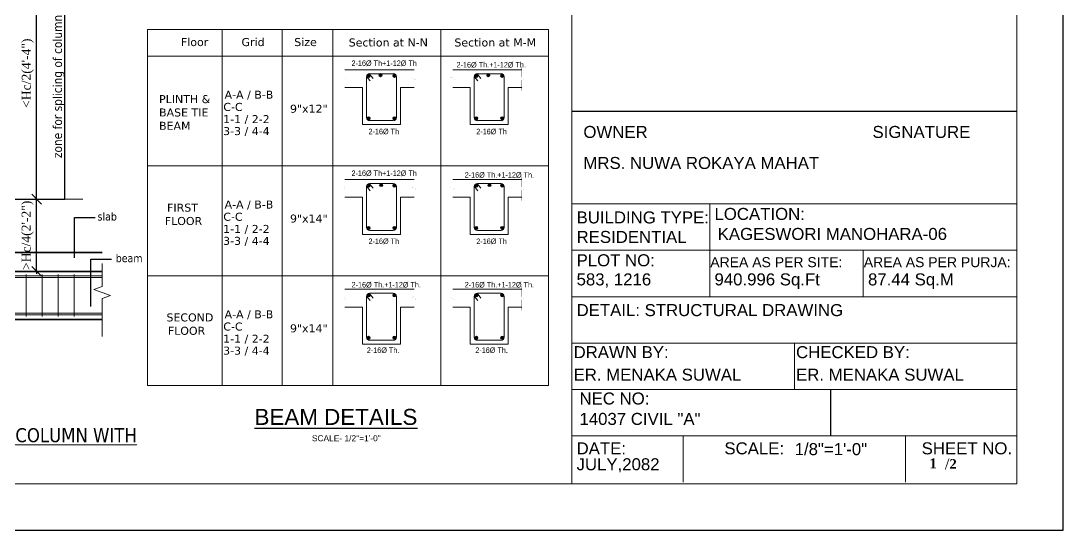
# Model space of a CAD drawing. Header units: inches. Extents: x 85856 to 287200, y -126184 to 75211.
# Drawn here: x 187881 to 188923, y -25652 to -25143 of the extents above; entities that cross this region are included whole.
import ezdxf
from ezdxf.enums import TextEntityAlignment as Align

# ---------------------------------------------------------------- set-up
doc = ezdxf.new("R2010")
doc.units = ezdxf.units.IN
doc.header["$LTSCALE"] = 0.5
doc.header["$MEASUREMENT"] = 0
doc.header["$PDMODE"] = 66
doc.linetypes.add('HIDDEN', pattern=[0.375, 0.25, -0.125])
doc.layers.add('A-Wall', color=7, linetype='Continuous')
for name, color, linetype, lineweight in [('BEAM LINE', 4, 'Continuous', 9), ('colfill', 21, 'Continuous', 0), ('DIM', 4, 'Continuous', 5), ('dimension', 100, 'Continuous', 13), ('DIMSTR', 5, 'Continuous', 13), ('ELE1', 3, 'Continuous', 9), ('hatch', 9, 'Continuous', 5), ('rebAar', 3, 'Continuous', 20), ('rebar', 140, 'Continuous', 13), ('STIRRUPS', 14, 'Continuous', 18), ('TEX', 210, 'Continuous', 25), ('TEXT', 220, 'Continuous', 9), ('Text 0.200', 122, 'Continuous', 20), ('TRENCH', 1, 'Continuous', 35), ('wall', 1, 'Continuous', 40)]:
    doc.layers.add(name, color=color, linetype=linetype, lineweight=lineweight)
doc.styles.add('dim_20', font='ARIALN.TTF')
doc.styles.add('ordinary', font='arial.ttf')
doc.styles.get("Standard").update_dxf_attribs({"font": 'arial.ttf'})
doc.styles.add('TAHOMA', font='tahoma.ttf', dxfattribs={"height": 9})
doc.styles.add('Text', font='GOTHIC.TTF', dxfattribs={"height": 6})
doc.styles.add('times new roman', font='times.ttf', dxfattribs={"height": 7})
doc.dimstyles.new('ARROW', dxfattribs={"dimscale": 96, "dimtxt": 9, "dimasz": 0.125, "dimexe": 0.078125, "dimexo": 0.09375, "dimgap": 0.03125, "dimtad": 1, "dimdec": 0, "dimzin": 3, "dimdsep": 46, "dimlunit": 4, "dimtxsty": 'TAHOMA', "dimcen": 0.09375, "dimclrd": 256, "dimclre": 256, "dimclrt": 256, "dimadec": 0, "dimazin": 0, "dimtfac": 1, "dimtdec": 0, "dimtmove": 0, "dimatfit": 3, "dimfxl": 1, "dimfrac": 2, "dimtolj": 1, "dimtzin": 0, "dimarcsym": 0})
doc.dimstyles.new("gan2'", dxfattribs={"dimscale": 96, "dimtxt": 0.09375, "dimasz": 0.012, "dimexe": 0.09375, "dimexo": 0.15625, "dimgap": 0.03, "dimtad": 1, "dimdec": 1, "dimlfac": 0.25, "dimzin": 3, "dimdsep": 46, "dimlunit": 4, "dimtxsty": 'times new roman', "dimblk": 'gg', "dimcen": 0.09375, "dimdle": 0.09375, "dimse1": 1, "dimse2": 1, "dimclre": 34, "dimadec": 0, "dimazin": 0, "dimtfac": 1, "dimtdec": 1, "dimtix": 1, "dimtmove": 0, "dimatfit": 3, "dimfxl": 1, "dimfrac": 2, "dimtolj": 1, "dimtzin": 1, "dimarcsym": 0})

# ---------------------------------------------------------------- blocks, each defined once
blk = doc.blocks.new('gg')
at = {"layer": 'DIM'}
for p, q in [((-4.24, -4.24), (4.24, 4.24)), ((0, 6), (0, -6))]:
    blk.add_line(p, q, dxfattribs=at)
blk = doc.blocks.new('*D511')
at = {"layer": 'Defpoints', "color": 0, "lineweight": -3, "transparency": 16777216}
for p in [(78090.6, 75599.2), (78090.6, 75527), (78128.8, 75527)]:
    blk.add_point(p, dxfattribs=at)
at = {"layer": 'DIM', "color": 0, "lineweight": -2, "transparency": 16777216}
for p, q in [((78128.8, 75600.3), (78128.8, 75601.5)), ((78128.8, 75599.2), (78128.8, 75527)), ((78128.8, 75525.8), (78128.8, 75524.7))]:
    blk.add_line(p, q, dxfattribs=at)
at = {"layer": 'DIM', "color": 0, "lineweight": -2, "transparency": 16777216, "xscale": 1.152, "yscale": 1.152, "zscale": 1.152}
for p, rotation in [((78128.8, 75599.2), 270), ((78128.8, 75527), 90)]:
    blk.add_blockref('gg', p, dxfattribs=dict(at, rotation=rotation))
at = {"layer": 'DIM', "color": 0, "transparency": 16777216, "insert": (78119.9, 75563.1), "char_height": 9, "attachment_point": 5, "rotation": 90, "style": 'times new roman'}
blk.add_mtext('\\A1;>Hc/4(2\'-2")', dxfattribs=at)
blk = doc.blocks.new('*D512')
at = {"layer": 'Defpoints', "color": 0, "lineweight": -3, "transparency": 16777216}
for p in [(78053, 75275.3), (78128.7, 75275.3), (78090.6, 75203.2)]:
    blk.add_point(p, dxfattribs=at)
at = {"layer": 'DIM', "color": 0, "lineweight": -2, "transparency": 16777216}
for p, q in [((78128.7, 75276.5), (78128.7, 75277.6)), ((78128.7, 75203.2), (78128.7, 75275.3)), ((78128.7, 75202), (78128.7, 75200.9))]:
    blk.add_line(p, q, dxfattribs=at)
at = {"layer": 'DIM', "color": 0, "lineweight": -2, "transparency": 16777216, "xscale": 1.152, "yscale": 1.152, "zscale": 1.152}
for p, rotation in [((78128.7, 75275.3), 270), ((78128.7, 75203.2), 90)]:
    blk.add_blockref('gg', p, dxfattribs=dict(at, rotation=rotation))
at = {"layer": 'DIM', "color": 0, "transparency": 16777216, "insert": (78119.8, 75239.2), "char_height": 9, "attachment_point": 5, "rotation": 90, "style": 'times new roman'}
blk.add_mtext('\\A1;>Hc/4(2\'-2")', dxfattribs=at)
blk = doc.blocks.new('*D513')
at = {"layer": 'Defpoints', "color": 0, "lineweight": -3, "transparency": 16777216}
for p in [(78128.8, 75527), (78128.8, 75527), (78053, 75275.3)]:
    blk.add_point(p, dxfattribs=at)
at = {"layer": 'DIM', "color": 0, "lineweight": -2, "transparency": 16777216}
blk.add_line((78128.8, 75276.5), (78128.8, 75525.8), dxfattribs=at)
at = {"layer": 'DIM', "color": 0, "lineweight": -2, "transparency": 16777216, "xscale": 1.152, "yscale": 1.152, "zscale": 1.152}
for p, rotation in [((78128.8, 75527), 90), ((78128.8, 75275.3), 270)]:
    blk.add_blockref('gg', p, dxfattribs=dict(at, rotation=rotation))
at = {"layer": 'DIM', "color": 0, "transparency": 16777216, "insert": (78119.9, 75401.2), "char_height": 9, "attachment_point": 5, "rotation": 90, "style": 'times new roman'}
blk.add_mtext('\\A1;<Hc/2(4\'-4")', dxfattribs=at)
blk = doc.blocks.new('*D514')
at = {"layer": 'Defpoints', "color": 0, "lineweight": -3, "transparency": 16777216}
for p in [(78157, 75527), (78157, 75527), (78081.2, 75275.3)]:
    blk.add_point(p, dxfattribs=at)
at = {"layer": 'DIM', "color": 0, "lineweight": -2, "transparency": 16777216}
for p, q in [((78156.7, 75527), (78156.9, 75527)), ((78157, 75275.5), (78157, 75526.9)), ((78081.5, 75275.3), (78157.1, 75275.3))]:
    blk.add_line(p, q, dxfattribs=at)
at = {"layer": 'DIM', "color": 0, "lineweight": -3, "transparency": 16777216}
for points in [[(78157, 75526.9), (78157, 75526.9), (78157, 75527)], [(78157, 75275.5), (78157, 75275.5), (78157, 75275.3)]]:
    blk.add_solid(points, dxfattribs=at)
at = {"layer": 'DIM', "color": 7, "transparency": 16777216, "insert": (78150.9, 75401.2), "char_height": 9, "attachment_point": 5, "rotation": 90, "style": 'TAHOMA'}
blk.add_mtext('\\A1;zone for splicing of column bars', dxfattribs=at)
blk = doc.blocks.new('EWTDF')
at = {"layer": 'colfill'}
for p, q in [((78061.92, 75511.66), (78063.42, 75511.66)), ((78059.46, 75392.57), (78057.96, 75392.57))]:
    blk.add_line(p, q, dxfattribs=at)
at = {"layer": 'DIM', "linetype": 'HIDDEN'}
blk.add_line((78033.54, 75696.34), (77978.67, 75696.34), dxfattribs=at)
at = {"layer": 'DIM'}
for p, q in [((77997.87, 75699.78), (78011.55, 75693.1)), ((78063.12, 75594.06), (78076.8, 75587.37)), ((78135.7, 75527), (78077.35, 75527)), ((77984.9, 75350.21), (77952.72, 75306.18)), ((77952.72, 75306.18), (77990.08, 75317.74)), ((78053.04, 75275.33), (78175.01, 75275.33))]:
    blk.add_line(p, q, dxfattribs=at)
blk.add_lwpolyline([(78004.91, 75704.18), (78004.91, 75602.62, 0.4142136), (78016.91, 75590.62), (78070.17, 75590.62)], format="xyb", dxfattribs=at)
blk.add_ellipse((78041.83, 75351.48), major_axis=(-1.88, 84), ratio=0.6776447, start_param=1.9689983, end_param=7.8539816, dxfattribs=at)
at = {"layer": 'hatch', "linetype": 'Continuous'}
for points in [[(78010.5, 75751.14), (78038.65, 75751.14), (78041.65, 75742.9), (78047.65, 75759.38), (78050.65, 75751.14), (78083.16, 75751.14)], [(78194.22, 75582.29), (78194.22, 75616.19), (78202.47, 75619.19), (78185.98, 75625.19), (78194.22, 75628.19), (78194.22, 75667.43)], [(78194.22, 75138.29), (78194.22, 75176.19), (78202.47, 75179.19), (78185.98, 75185.19), (78194.22, 75188.19), (78194.22, 75211.15)], [(78010.5, 75065.32), (78038.65, 75065.32), (78041.65, 75057.07), (78047.65, 75073.56), (78050.65, 75065.32), (78083.16, 75065.32)]]:
    blk.add_lwpolyline(points, dxfattribs=at)
at = {"layer": 'STIRRUPS', "const_width": 1}
for points in [[(78066.92, 75739.22), (78024.92, 75739.22)], [(78066.92, 75723.22), (78024.92, 75723.22)], [(78066.92, 75707.22), (78024.92, 75707.22)], [(78066.92, 75691.22), (78024.92, 75691.22)], [(78066.92, 75675.22), (78024.92, 75675.22)], [(78066.92, 75659.22), (78024.92, 75659.22)], [(78070.17, 75648.17), (78070.17, 75602.12)], [(78086.17, 75648.17), (78086.17, 75602.12)], [(78102.17, 75648.17), (78102.17, 75602.12)], [(78118.17, 75648.17), (78118.17, 75602.12)], [(78134.17, 75648.17), (78134.17, 75602.12)], [(78150.17, 75648.17), (78150.17, 75602.12)], [(78166.17, 75648.17), (78166.17, 75602.12)], [(78182.17, 75648.17), (78182.17, 75602.12)], [(78066.92, 75643.22), (78024.92, 75643.22)], [(78066.92, 75627.22), (78024.92, 75627.22)], [(78066.92, 75611.22), (78024.92, 75611.22)], [(78066.92, 75611.22), (78024.92, 75611.22)], [(78066.92, 75595.22), (78024.92, 75595.22)], [(78066.92, 75579.22), (78024.92, 75579.22)], [(78066.92, 75563.22), (78024.92, 75563.22)], [(78066.92, 75547.22), (78024.92, 75547.22)], [(78066.92, 75531.22), (78024.92, 75531.22)], [(78066.92, 75515.22), (78024.92, 75515.22)], [(78066.92, 75491.22), (78024.92, 75491.22)], [(78066.92, 75467.22), (78024.92, 75467.22)], [(78066.92, 75443.22), (78024.92, 75443.22)], [(78066.92, 75419.22), (78024.92, 75419.22)], [(78066.92, 75395.22), (78024.92, 75395.22)], [(78066.92, 75371.22), (78024.92, 75371.22)], [(78066.92, 75347.22), (78024.92, 75347.22)], [(78066.92, 75323.22), (78024.92, 75323.22)], [(78066.92, 75291.22), (78024.92, 75291.22)], [(78066.92, 75275.22), (78024.92, 75275.22)], [(78066.92, 75259.22), (78024.92, 75259.22)], [(78066.92, 75243.22), (78024.92, 75243.22)], [(78066.92, 75227.22), (78024.92, 75227.22)], [(78066.92, 75211.22), (78024.92, 75211.22)], [(78070.17, 75200.17), (78070.17, 75158.12)], [(78086.17, 75200.17), (78086.17, 75158.12)], [(78102.17, 75200.17), (78102.17, 75158.12)], [(78118.17, 75200.17), (78118.17, 75158.12)], [(78134.17, 75200.17), (78134.17, 75158.12)], [(78150.17, 75200.17), (78150.17, 75158.12)], [(78166.17, 75200.17), (78166.17, 75158.12)], [(78066.92, 75195.22), (78024.92, 75195.22)], [(78066.92, 75179.22), (78024.92, 75179.22)], [(78066.92, 75163.22), (78024.92, 75163.22)], [(78066.92, 75147.22), (78024.92, 75147.22)], [(78066.92, 75131.22), (78024.92, 75131.22)], [(78066.92, 75115.22), (78024.92, 75115.22)], [(78066.92, 75099.22), (78024.92, 75099.22)], [(78066.92, 75083.22), (78024.92, 75083.22)]]:
    blk.add_lwpolyline(points, dxfattribs=at)
at = {"layer": 'TRENCH'}
for p, q in [((78021.17, 75751.14), (78021.17, 75065.32)), ((78061.17, 75751.14), (78064.17, 75751.14)), ((78070.17, 75751.14), (78070.17, 75651.17)), ((78070.17, 75651.17), (78194.22, 75651.17)), ((78194.22, 75651.17), (78073.17, 75651.17)), ((78070.17, 75599.17), (78070.17, 75203.17)), ((78070.17, 75599.17), (78194.22, 75599.17)), ((78194.22, 75599.17), (78073.17, 75599.17)), ((78070.17, 75222.11), (78194.22, 75222.11)), ((78070.17, 75203.17), (78194.22, 75203.17)), ((78070.17, 75155.17), (78194.22, 75155.17)), ((78070.17, 75155.17), (78070.17, 75065.32)), ((78070.17, 75155.17), (78194.22, 75155.17)), ((78194.22, 75155.17), (78073.17, 75155.17))]:
    blk.add_line(p, q, dxfattribs=at)
at = {"layer": 'wall', "color": 3, "lineweight": 0}
for p, q in [((78032.79, 75610.66), (78032.79, 75696.34)), ((78034.29, 75696.34), (78032.79, 75696.34)), ((78034.29, 75610.66), (78034.29, 75696.34)), ((78194.22, 75646.61), (78044.07, 75646.61)), ((78194.22, 75645.11), (78044.07, 75645.11)), ((78037.32, 75639.86), (78037.32, 75614.77)), ((78038.82, 75639.86), (78038.82, 75614.77)), ((78194.22, 75605.41), (78039.09, 75605.41)), ((78194.22, 75603.91), (78039.09, 75603.91)), ((78044.07, 75609.52), (78077.2, 75609.52)), ((78044.07, 75608.02), (78077.2, 75608.02)), ((78077.2, 75609.52), (78077.2, 75608.02)), ((78029.42, 75399.41), (78027.92, 75399.41)), ((78032.79, 75166.66), (78032.79, 75252.34)), ((78034.29, 75252.34), (78032.79, 75252.34)), ((78034.29, 75166.66), (78034.29, 75252.34)), ((78194.22, 75198.61), (78044.07, 75198.61)), ((78194.22, 75197.11), (78044.07, 75197.11)), ((78037.32, 75191.86), (78037.32, 75171.99)), ((78038.82, 75191.86), (78038.82, 75171.99)), ((78044.07, 75166.74), (78077.2, 75166.74)), ((78044.07, 75165.24), (78077.2, 75165.24)), ((78077.2, 75166.74), (78077.2, 75165.24)), ((78194.22, 75161.41), (78039.54, 75161.41)), ((78194.22, 75159.91), (78039.54, 75159.91))]:
    blk.add_line(p, q, dxfattribs=at)
for points in [[(78027.92, 75751.14), (78027.92, 75418.06), (78031.87, 75399.25), (78031.87, 75275.33)], [(78029.42, 75751.14), (78029.42, 75418.21), (78033.37, 75399.41), (78033.37, 75275.33)], [(78045.17, 75068.8), (78045.17, 75754.63)], [(78046.67, 75068.8), (78046.67, 75754.63)], [(78061.92, 75751.14), (78061.92, 75529.19), (78057.96, 75511.56), (78057.96, 75392.57)], [(78063.42, 75751.14), (78063.42, 75529.02), (78059.46, 75511.4), (78059.46, 75392.57)], [(78061.92, 75065.32), (78061.92, 75511.66)], [(78063.42, 75065.32), (78063.42, 75511.66)], [(78027.92, 75399.41), (78027.92, 75065.32)], [(78029.42, 75399.41), (78029.42, 75065.32)]]:
    blk.add_lwpolyline(points, dxfattribs=at)
for centre, radius, start, end in [((78044.07, 75639.86), 6.75, 90, 180), ((78044.07, 75639.86), 5.25, 90, 180), ((78044.07, 75614.77), 6.75, 180, 270), ((78044.07, 75614.77), 5.25, 180, 270), ((78039.54, 75610.66), 6.75, 180, 270), ((78039.54, 75610.66), 5.25, 180, 270), ((78044.07, 75191.86), 6.75, 90, 180), ((78044.07, 75191.86), 5.25, 90, 180), ((78039.54, 75166.66), 6.75, 180, 270), ((78039.54, 75166.66), 5.25, 180, 270), ((78044.07, 75171.99), 6.75, 180, 270), ((78044.07, 75171.99), 5.25, 180, 270)]:
    blk.add_arc(centre, radius, start, end, dxfattribs=at)
at = {"layer": 'DIM', "style": 'Text'}
blk.add_text(' beam', height=8, dxfattribs=at).set_placement((78172.72, 75677.63))
blk.add_text('60%%C(3\'-2")', height=8, rotation=90, dxfattribs=at).set_placement((77999.71, 75631.86))
at = {"layer": 'TEXT', "style": 'TAHOMA'}
for s, height, p in [('X', 14, (77935.94, 75297.47)), ('slab', 8, (78189.68, 75254.02)), (' beam', 8, (78204.83, 75212.39))]:
    blk.add_text(s, height=height, dxfattribs=at).set_placement(p)
at = {"layer": 'TEXT', "insert": (77986.58, 75046.56), "char_height": 14, "width": 247.7523, "attachment_point": 1, "style": 'TAHOMA'}
blk.add_mtext('{\\LL-SECTION OF COLUMN WITH LAPPING}', dxfattribs=at)
at = {"layer": 'DIM'}
for base, p1, p2, text, picture, middle in [((78128.79, 75527), (78090.58, 75599.17), (78090.58, 75527), '>Hc/4(2\'-2")', '*D511', (78119.87, 75563.08)), ((78128.79, 75527), (78053.04, 75275.33), (78128.79, 75527), '<Hc/2(4\'-4")', '*D513', (78119.87, 75401.17)), ((78128.73, 75275.33), (78090.58, 75203.17), (78053.04, 75275.33), '>Hc/4(2\'-2")', '*D512', (78119.82, 75239.25))]:
    dim = blk.add_linear_dim(base=base, p1=p1, p2=p2, angle=90, text=text, dimstyle="gan2'", dxfattribs=at)
    dim.commit()
    dim.dimension.update_dxf_attribs({"geometry": picture, "text_midpoint": middle})
dim = blk.add_linear_dim(base=(78156.98, 75527), p1=(78081.24, 75275.33), p2=(78156.98, 75527), angle=90, text='zone for splicing of column bars', dimstyle='ARROW', override={"dimscale": 1, "dimtmove": 1}, dxfattribs=at)
dim.commit()
dim.dimension.update_dxf_attribs({"geometry": '*D514', "text_midpoint": (78150.94, 75401.17)})
for points in [[(78146.69, 75648.92), (78146.69, 75682.17), (78167.27, 75682.17)], [(78166.52, 75216.85), (78166.52, 75257.11), (78187.1, 75257.11)], [(78182.87, 75168.26), (78182.87, 75215.49), (78203.45, 75215.49)]]:
    blk.add_leader(points, dimstyle='ARROW', override={"dimscale": 1, "dimgap": 0.03125, "dimtad": 0}, dxfattribs=at)

msp = doc.modelspace()

# ---------------------------------------------------------------- hatches: boundary and pattern name
at = {"layer": 'rebar'}
h = msp.add_hatch(color=256, dxfattribs=at)
edge = h.paths.add_edge_path()
edge.add_arc((188228.9, -25197.9), 1.57, 0, 360)
h = msp.add_hatch(color=256, dxfattribs=at)
edge = h.paths.add_edge_path()
edge.add_arc((188240.8, -25197.2), 1.57, 0, 360)
h = msp.add_hatch(color=256, dxfattribs=at)
edge = h.paths.add_edge_path()
edge.add_arc((188254.7, -25197.8), 1.57, 0, 360)
h = msp.add_hatch(color=256, dxfattribs=at)
edge = h.paths.add_edge_path()
edge.add_arc((188336.6, -25197.9), 1.57, 0, 360)
h = msp.add_hatch(color=256, dxfattribs=at)
edge = h.paths.add_edge_path()
edge.add_arc((188348.5, -25197.2), 1.57, 0, 360)
h = msp.add_hatch(color=256, dxfattribs=at)
edge = h.paths.add_edge_path()
edge.add_arc((188362.4, -25197.8), 1.57, 0, 360)
h = msp.add_hatch(color=256, dxfattribs=at)
edge = h.paths.add_edge_path()
edge.add_arc((188228.9, -25240.2), 1.57, 0, 360)
h = msp.add_hatch(color=256, dxfattribs=at)
edge = h.paths.add_edge_path()
edge.add_arc((188254.7, -25240.2), 1.57, 0, 360)
h = msp.add_hatch(color=256, dxfattribs=at)
edge = h.paths.add_edge_path()
edge.add_arc((188336.6, -25240.2), 1.57, 0, 360)
h = msp.add_hatch(color=256, dxfattribs=at)
edge = h.paths.add_edge_path()
edge.add_arc((188362.4, -25240.2), 1.57, 0, 360)
h = msp.add_hatch(color=256, dxfattribs=at)
edge = h.paths.add_edge_path()
edge.add_arc((188228.9, -25307.5), 1.57, 0, 360)
h = msp.add_hatch(color=256, dxfattribs=at)
edge = h.paths.add_edge_path()
edge.add_arc((188241.4, -25306.9), 1.57, 0, 360)
h = msp.add_hatch(color=256, dxfattribs=at)
edge = h.paths.add_edge_path()
edge.add_arc((188254.7, -25307.5), 1.57, 0, 360)
h = msp.add_hatch(color=256, dxfattribs=at)
edge = h.paths.add_edge_path()
edge.add_arc((188336.6, -25307.5), 1.57, 0, 360)
h = msp.add_hatch(color=256, dxfattribs=at)
edge = h.paths.add_edge_path()
edge.add_arc((188349.7, -25306.9), 1.57, 0, 360)
h = msp.add_hatch(color=256, dxfattribs=at)
edge = h.paths.add_edge_path()
edge.add_arc((188362.4, -25307.5), 1.57, 0, 360)
h = msp.add_hatch(color=256, dxfattribs=at)
edge = h.paths.add_edge_path()
edge.add_arc((188228.9, -25349.9), 1.57, 0, 360)
h = msp.add_hatch(color=256, dxfattribs=at)
edge = h.paths.add_edge_path()
edge.add_arc((188254.7, -25349.8), 1.57, 0, 360)
h = msp.add_hatch(color=256, dxfattribs=at)
edge = h.paths.add_edge_path()
edge.add_arc((188336.6, -25349.9), 1.57, 0, 360)
h = msp.add_hatch(color=256, dxfattribs=at)
edge = h.paths.add_edge_path()
edge.add_arc((188362.4, -25349.8), 1.57, 0, 360)
h = msp.add_hatch(color=256, dxfattribs=at)
edge = h.paths.add_edge_path()
edge.add_arc((188228.9, -25417.2), 1.57, 0, 360)
h = msp.add_hatch(color=256, dxfattribs=at)
edge = h.paths.add_edge_path()
edge.add_arc((188254.7, -25417.1), 1.57, 0, 360)
h = msp.add_hatch(color=256, dxfattribs=at)
edge = h.paths.add_edge_path()
edge.add_arc((188336.6, -25417.2), 1.57, 0, 360)
h = msp.add_hatch(color=256, dxfattribs=at)
edge = h.paths.add_edge_path()
edge.add_arc((188362.4, -25417.1), 1.57, 0, 360)
h = msp.add_hatch(color=256, dxfattribs=at)
edge = h.paths.add_edge_path()
edge.add_arc((188228.9, -25459.6), 1.57, 0, 360)
h = msp.add_hatch(color=256, dxfattribs=at)
edge = h.paths.add_edge_path()
edge.add_arc((188254.7, -25459.5), 1.57, 0, 360)
h = msp.add_hatch(color=256, dxfattribs=at)
edge = h.paths.add_edge_path()
edge.add_arc((188336.6, -25459.6), 1.57, 0, 360)
h = msp.add_hatch(color=256, dxfattribs=at)
edge = h.paths.add_edge_path()
edge.add_arc((188362.4, -25459.5), 1.57, 0, 360)

# ---------------------------------------------------------------- linework, layer by layer
msp.add_line((188431.9, -25233.2), (188876.6, -25233.2))
for points in [[(188205.2, -25188.8, 0.0315, 0.0315, 0), (188205.2, -25199, 0.0315, 0.0315, 0), (188203, -25199.7, 0.0315, 0.0315, 0), (188207.4, -25201.3, 0.0315, 0.0315, 0), (188205.2, -25202.1, 0.0315, 0.0315, 0), (188205.2, -25212.7, 0, 0, 0)], [(188274.3, -25188.8, 0.0315, 0.0315, 0), (188274.3, -25199, 0.0315, 0.0315, 0), (188272.2, -25199.7, 0.0315, 0.0315, 0), (188276.5, -25201.3, 0.0315, 0.0315, 0), (188274.3, -25202.1, 0.0315, 0.0315, 0), (188274.3, -25212.7, 0, 0, 0)], [(188312.9, -25188.8, 0.0315, 0.0315, 0), (188312.9, -25199, 0.0315, 0.0315, 0), (188310.7, -25199.7, 0.0315, 0.0315, 0), (188315.1, -25201.3, 0.0315, 0.0315, 0), (188312.9, -25202.1, 0.0315, 0.0315, 0), (188312.9, -25212.7, 0, 0, 0)], [(188382, -25188.8, 0.0315, 0.0315, 0), (188382, -25199, 0.0315, 0.0315, 0), (188379.9, -25199.7, 0.0315, 0.0315, 0), (188384.2, -25201.3, 0.0315, 0.0315, 0), (188382, -25202.1, 0.0315, 0.0315, 0), (188382, -25212.7, 0, 0, 0)], [(188205.2, -25298.5, 0.0315, 0.0315, 0), (188205.2, -25308.6, 0.0315, 0.0315, 0), (188203, -25309.4, 0.0315, 0.0315, 0), (188207.4, -25311, 0.0315, 0.0315, 0), (188205.2, -25311.8, 0.0315, 0.0315, 0), (188205.2, -25322.4, 0, 0, 0)], [(188274.3, -25298.5, 0.0315, 0.0315, 0), (188274.3, -25308.6, 0.0315, 0.0315, 0), (188272.2, -25309.4, 0.0315, 0.0315, 0), (188276.5, -25311, 0.0315, 0.0315, 0), (188274.3, -25311.8, 0.0315, 0.0315, 0), (188274.3, -25322.4, 0, 0, 0)], [(188312.9, -25298.5, 0.0315, 0.0315, 0), (188312.9, -25308.6, 0.0315, 0.0315, 0), (188310.7, -25309.4, 0.0315, 0.0315, 0), (188315.1, -25311, 0.0315, 0.0315, 0), (188312.9, -25311.8, 0.0315, 0.0315, 0), (188312.9, -25322.4, 0, 0, 0)], [(188382, -25298.5, 0.0315, 0.0315, 0), (188382, -25308.6, 0.0315, 0.0315, 0), (188379.9, -25309.4, 0.0315, 0.0315, 0), (188384.2, -25311, 0.0315, 0.0315, 0), (188382, -25311.8, 0.0315, 0.0315, 0), (188382, -25322.4, 0, 0, 0)], [(188205.2, -25408.2, 0.0315, 0.0315, 0), (188205.2, -25418.3, 0.0315, 0.0315, 0), (188203, -25419.1, 0.0315, 0.0315, 0), (188207.4, -25420.7, 0.0315, 0.0315, 0), (188205.2, -25421.5, 0.0315, 0.0315, 0), (188205.2, -25432.1, 0, 0, 0)], [(188274.3, -25408.2, 0.0315, 0.0315, 0), (188274.3, -25418.3, 0.0315, 0.0315, 0), (188272.2, -25419.1, 0.0315, 0.0315, 0), (188276.5, -25420.7, 0.0315, 0.0315, 0), (188274.3, -25421.5, 0.0315, 0.0315, 0), (188274.3, -25432.1, 0, 0, 0)], [(188312.9, -25408.2, 0.0315, 0.0315, 0), (188312.9, -25418.3, 0.0315, 0.0315, 0), (188310.7, -25419.1, 0.0315, 0.0315, 0), (188315.1, -25420.7, 0.0315, 0.0315, 0), (188312.9, -25421.5, 0.0315, 0.0315, 0), (188312.9, -25432.1, 0, 0, 0)], [(188382, -25408.2, 0.0315, 0.0315, 0), (188382, -25418.3, 0.0315, 0.0315, 0), (188379.9, -25419.1, 0.0315, 0.0315, 0), (188384.2, -25420.7, 0.0315, 0.0315, 0), (188382, -25421.5, 0.0315, 0.0315, 0), (188382, -25432.1, 0, 0, 0)]]:
    msp.add_lwpolyline(points, format="xyseb")
at = {"layer": 'A-Wall', "ltscale": 50}
msp.add_line((188690.5, -25511.1), (188690.5, -25557.4), dxfattribs=at)
at = {"layer": 'BEAM LINE'}
for p, q in [((188205.2, -25191.7), (188274.3, -25191.7)), ((188312.9, -25191.7), (188382, -25191.7)), ((188205.2, -25209.4), (188222.8, -25209.4)), ((188222.8, -25209.4), (188222.8, -25246.6)), ((188260.6, -25209.4), (188260.6, -25246.6)), ((188260.6, -25209.4), (188274.3, -25209.4)), ((188312.9, -25209.4), (188330.5, -25209.4)), ((188330.5, -25209.4), (188330.5, -25246.6)), ((188368.3, -25209.4), (188368.3, -25246.6)), ((188368.3, -25209.4), (188382, -25209.4)), ((188222.8, -25246.6), (188260.6, -25246.6)), ((188330.5, -25246.6), (188368.3, -25246.6)), ((188205.2, -25301.4), (188274.3, -25301.4)), ((188312.9, -25301.4), (188382, -25301.4)), ((188205.2, -25319.1), (188222.8, -25319.1)), ((188222.8, -25319.1), (188222.8, -25356.3)), ((188260.6, -25319.1), (188260.6, -25356.3)), ((188260.6, -25319.1), (188274.3, -25319.1)), ((188312.9, -25319.1), (188330.5, -25319.1)), ((188330.5, -25319.1), (188330.5, -25356.3)), ((188368.3, -25319.1), (188368.3, -25356.3)), ((188368.3, -25319.1), (188382, -25319.1)), ((188222.8, -25356.3), (188260.6, -25356.3)), ((188330.5, -25356.3), (188368.3, -25356.3)), ((188205.2, -25411.1), (188274.3, -25411.1)), ((188312.9, -25411.1), (188382, -25411.1)), ((188205.2, -25428.8), (188222.8, -25428.8)), ((188222.8, -25428.8), (188222.8, -25466)), ((188260.6, -25428.8), (188260.6, -25466)), ((188260.6, -25428.8), (188274.3, -25428.8)), ((188312.9, -25428.8), (188330.5, -25428.8)), ((188330.5, -25428.8), (188330.5, -25466)), ((188368.3, -25428.8), (188368.3, -25466)), ((188368.3, -25428.8), (188382, -25428.8)), ((188222.8, -25466), (188260.6, -25466)), ((188330.5, -25466), (188368.3, -25466))]:
    msp.add_line(p, q, dxfattribs=at)
at = {"layer": 'Defpoints'}
msp.add_lwpolyline([(188922.9, -23403.8), (185745.3, -23403.8), (185745.3, -25651.7), (188922.9, -25651.7)], close=True, dxfattribs=at)
at = {"layer": 'dimension'}
for p, q in [((188008, -25151.4), (188008, -25178.1)), ((188008, -25151.4), (188408.6, -25151.4)), ((188082.4, -25151.4), (188082.4, -25178.1)), ((188142.5, -25151.4), (188142.5, -25178.1)), ((188193.2, -25151.4), (188193.2, -25287.8)), ((188300.9, -25151.4), (188300.9, -25397.5)), ((188408.6, -25151.4), (188408.6, -25287.8)), ((188008, -25178.1), (188008, -25287.8)), ((188008, -25178.1), (188408.6, -25178.1)), ((188008, -25178.1), (188408.6, -25178.1)), ((188008, -25178.1), (188408.6, -25178.1)), ((188082.4, -25178.1), (188082.4, -25287.8)), ((188142.5, -25178.1), (188142.5, -25287.8)), ((188008, -25287.8), (188408.6, -25287.8)), ((188008, -25287.8), (188008, -25397.5)), ((188008, -25287.8), (188408.6, -25287.8)), ((188008, -25287.8), (188408.6, -25287.8)), ((188082.4, -25287.8), (188082.4, -25397.5)), ((188142.5, -25287.8), (188142.5, -25397.5)), ((188193.2, -25287.8), (188193.2, -25397.5)), ((188408.6, -25287.8), (188408.6, -25397.5)), ((188008, -25397.5), (188408.6, -25397.5)), ((188008, -25397.5), (188408.6, -25397.5)), ((188008, -25397.5), (188008, -25507.2)), ((188008, -25397.5), (188408.6, -25397.5)), ((188008, -25397.5), (188408.6, -25397.5)), ((188082.4, -25397.5), (188082.4, -25507.2)), ((188142.5, -25397.5), (188142.5, -25507.2)), ((188193.2, -25397.5), (188193.2, -25507.2)), ((188300.9, -25397.5), (188300.9, -25507.2)), ((188408.6, -25397.5), (188408.6, -25507.2)), ((188008, -25507.2), (188408.6, -25507.2))]:
    msp.add_line(p, q, dxfattribs=at)
at = {"layer": 'ELE1'}
msp.add_line((188431.9, -25605.4), (188431.9, -23450.1), dxfattribs=at)
msp.add_lwpolyline([(185791.6, -23450.1), (188876.6, -23450.1), (188876.6, -25605.4), (185791.6, -25605.4)], close=True, dxfattribs=at)
msp.add_lwpolyline([(185791.6, -23450.1), (188876.6, -23450.1), (188876.6, -25605.4), (185791.6, -25605.4)], close=True, dxfattribs=at)
at = {"layer": 'rebAar', "ltscale": 0.25}
for p, q in [((188226.8, -25198.4), (188230.4, -25202.9)), ((188226.8, -25198.8), (188226.8, -25239.5)), ((188229.6, -25195.7), (188233.4, -25200.4)), ((188229.9, -25195.7), (188253.5, -25195.7)), ((188256.7, -25198.8), (188256.7, -25239.5)), ((188334.5, -25198.4), (188338.1, -25202.9)), ((188334.5, -25198.8), (188334.5, -25239.5)), ((188337.3, -25195.7), (188341.1, -25200.4)), ((188337.6, -25195.7), (188361.2, -25195.7)), ((188364.4, -25198.8), (188364.4, -25239.5)), ((188229.9, -25242.6), (188253.5, -25242.6)), ((188337.6, -25242.6), (188361.2, -25242.6)), ((188226.8, -25308.1), (188230.4, -25312.6)), ((188229.6, -25305.4), (188233.4, -25310.1)), ((188229.9, -25305.3), (188253.5, -25305.3)), ((188334.5, -25308.1), (188338.1, -25312.6)), ((188337.3, -25305.4), (188341.1, -25310.1)), ((188337.6, -25305.3), (188361.2, -25305.3)), ((188226.8, -25308.5), (188226.8, -25349.2)), ((188256.7, -25308.5), (188256.7, -25349.2)), ((188334.5, -25308.5), (188334.5, -25349.2)), ((188364.4, -25308.5), (188364.4, -25349.2)), ((188229.9, -25352.3), (188253.5, -25352.3)), ((188337.6, -25352.3), (188361.2, -25352.3)), ((188226.8, -25417.8), (188230.4, -25422.3)), ((188226.8, -25418.2), (188226.8, -25458.9)), ((188229.6, -25415), (188233.4, -25419.8)), ((188229.9, -25415), (188253.5, -25415)), ((188256.7, -25418.2), (188256.7, -25458.9)), ((188334.5, -25417.8), (188338.1, -25422.3)), ((188334.5, -25418.2), (188334.5, -25458.9)), ((188337.3, -25415), (188341.1, -25419.8)), ((188337.6, -25415), (188361.2, -25415)), ((188364.4, -25418.2), (188364.4, -25458.9)), ((188229.9, -25462), (188253.5, -25462)), ((188337.6, -25462), (188361.2, -25462))]:
    msp.add_line(p, q, dxfattribs=at)
for centre, start, end in [((188229.9, -25198.8), 90, 180), ((188253.5, -25198.8), 0, 90), ((188337.6, -25198.8), 90, 180), ((188361.2, -25198.8), 0, 90), ((188229.9, -25239.5), 180, 270), ((188253.5, -25239.5), 270, 0), ((188337.6, -25239.5), 180, 270), ((188361.2, -25239.5), 270, 0), ((188229.9, -25308.5), 90, 180), ((188253.5, -25308.5), 0, 90), ((188337.6, -25308.5), 90, 180), ((188361.2, -25308.5), 0, 90), ((188229.9, -25349.2), 180, 270), ((188253.5, -25349.2), 270, 0), ((188337.6, -25349.2), 180, 270), ((188361.2, -25349.2), 270, 0), ((188229.9, -25418.2), 90, 180), ((188253.5, -25418.2), 0, 90), ((188337.6, -25418.2), 90, 180), ((188361.2, -25418.2), 0, 90), ((188229.9, -25458.9), 180, 270), ((188253.5, -25458.9), 270, 0), ((188337.6, -25458.9), 180, 270), ((188361.2, -25458.9), 270, 0)]:
    msp.add_arc(centre, 3.15, start, end, dxfattribs=at)
at = {"layer": 'rebar'}
for centre in [(188228.9, -25197.9), (188240.8, -25197.2), (188254.7, -25197.8), (188336.6, -25197.9), (188348.5, -25197.2), (188362.4, -25197.8), (188228.9, -25240.2), (188254.7, -25240.2), (188336.6, -25240.2), (188362.4, -25240.2), (188228.9, -25307.5), (188241.4, -25306.9), (188254.7, -25307.5), (188336.6, -25307.5), (188349.7, -25306.9), (188362.4, -25307.5), (188228.9, -25349.9), (188254.7, -25349.8), (188336.6, -25349.9), (188362.4, -25349.8), (188228.9, -25417.2), (188254.7, -25417.1), (188336.6, -25417.2), (188362.4, -25417.1), (188228.9, -25459.6), (188254.7, -25459.5), (188336.6, -25459.6), (188362.4, -25459.5)]:
    msp.add_circle(centre, 1.57, dxfattribs=at)
at = {"layer": 'TEXT'}
for p, q in [((188431.9, -25325.8), (188876.6, -25325.8)), ((188569.8, -25325.8), (188569.8, -25418.5)), ((188431.9, -25372.1), (188876.6, -25372.1)), ((188723.2, -25372.1), (188723.2, -25418.5)), ((188431.9, -25418.5), (188876.6, -25418.5)), ((188431.9, -25464.8), (188876.6, -25464.8)), ((188654.3, -25464.8), (188654.3, -25511.1)), ((188431.9, -25511.1), (188876.6, -25511.1)), ((188431.9, -25557.4), (188876.6, -25557.4)), ((188543.1, -25603.7), (188543.1, -25557.4)), ((188765.4, -25603.7), (188765.4, -25557.4))]:
    msp.add_line(p, q, dxfattribs=at)

# ---------------------------------------------------------------- block references
at = {"color": 0, "lineweight": -3}
msp.add_blockref('EWTDF', (109768.4, -100596.4), dxfattribs=at)

# ---------------------------------------------------------------- texts
at = {"insert": (188765.4, -25566.5), "char_height": 6.5423, "width": 86.843, "attachment_point": 1}
msp.add_mtext('\\A1;{\\fTimes New Roman|b1|i0|c0|p18;\\H1.2367x;\\P\\pi29.41602;\\H0.80859x;    \\fBookman Old Style|b0|i0|c0|p18;\\H1.6907x;/\\fBookman Old Style|b1|i0|c0|p18;\\H0.86414x;2\\fArial|b1|i0|c0|p34;\\H1.2047x; \\H0.8998x;   }', dxfattribs=at)
at = {"layer": 'DIMSTR', "style": 'dim_20'}
for s, height, p in [('2-16Ø Th+1-12Ø Th', 5.512, (188211.8, -25188)), ('2-16Ø Th.+1-12Ø Th.', 5.512, (188316.8, -25189.5)), ('2-16Ø Th', 5.51, (188228.8, -25256.2)), ('2-16Ø Th', 5.51, (188336.5, -25256.2)), ('2-16Ø Th+1-12Ø Th', 5.512, (188211.8, -25297.9)), ('2-16Ø Th.+1-12Ø Th.', 5.512, (188324.9, -25299.6)), ('2-16Ø Th', 5.51, (188228.8, -25365.9)), ('2-16Ø Th', 5.51, (188336.5, -25365.9)), ('2-16Ø Th.+1-12Ø Th.', 5.512, (188211.9, -25409.3)), ('2-16Ø Th.+1-12Ø Th.', 5.512, (188324.9, -25409.3)), ('2-16Ø Th. ', 5.51, (188227.1, -25474.7)), ('2-16Ø Th. ', 5.51, (188335.5, -25474.7))]:
    msp.add_text(s, height=height, dxfattribs=at).set_placement(p)
at = {"layer": 'TEX'}
msp.add_text('SCALE- 1/2"=1\'-0"', height=6, dxfattribs=at).set_placement((188206.6, -25559.8), align=Align.MIDDLE)
at = {"layer": 'TEX', "attachment_point": 1}
for s, insert, char_height, width in [('{\\fVerdana|b0|i0|c0|p34;\\C7;Floor}', (188041.4, -25160.1), 8, 24.623), ('{\\fVerdana|b0|i0|c0|p34;\\C7;Grid}', (188101.9, -25160.1), 8, 24.623), ('{\\fVerdana|b0|i0|c0|p34;\\C7;Size}', (188154.6, -25160.1), 8, 24.623), ('{\\fVerdana|b0|i0|c0|p34;\\C7;Section at N-N}', (188209, -25160.5), 8, 94.086), ('{\\fVerdana|b0|i0|c0|p34;\\C7; Section at M-M}', (188311.1, -25160.5), 8, 94.086), ('\\pi6.188;{\\fVerdana|b0|i0|c0|p34;\\C7;A-A / B-B}', (188078.8, -25212.7), 8, 85.59), ('{\\fVerdana|b0|i0|c0|p34;\\C7;PLINTH & BASE TIE BEAM}', (188019.5, -25217.1), 8, 78.687), ('\\pi24.75;{\\fVerdana|b0|i0|c0|p34;\\C7;    C-C }', (188045, -25224.9), 8, 101.358), ('\\pi24.75;{\\fVerdana|b0|i0|c0|p34;\\C7;9"x12"}', (188125.6, -25226.7), 8, 85.59), ('\\pi24.75;{\\fVerdana|b0|i0|c0|p34;\\C7;    1-1 / 2-2  }', (188044.8, -25237.1), 8, 101.358), ('\\pi24.7504;{\\fVerdana|b0|i0|c0|p34;\\C7;    3-3 / 4-4  }', (188044.8, -25249), 8, 101.358), ('\\pi19.71;{\\fVerdana|b0|i0|c0|p34;\\C7;FIRST \\P\\pi0;     FLOOR}', (188007.8, -25325.5), 8, 85.59), ('\\pi6.188;{\\fVerdana|b0|i0|c0|p34;\\C7;A-A / B-B}', (188078.8, -25322.4), 8, 85.59), ('\\pi24.75;{\\fVerdana|b0|i0|c0|p34;\\C7;    C-C }', (188045, -25334.6), 8, 101.358), ('\\pi24.75;{\\fVerdana|b0|i0|c0|p34;\\C7;9"x14"}', (188125.6, -25336.4), 8, 85.59), ('\\pi24.75;{\\fVerdana|b0|i0|c0|p34;\\C7;    1-1 / 2-2  }', (188044.8, -25346.8), 8, 101.358), ('\\pi24.7504;{\\fVerdana|b0|i0|c0|p34;\\C7;    3-3 / 4-4  }', (188044.8, -25358.7), 8, 101.358), ('\\pi6.188;{\\fVerdana|b0|i0|c0|p34;\\C7;A-A / B-B}', (188078.8, -25432.1), 8, 85.59), ('\\pi19.71;{\\fVerdana|b0|i0|c0|p34;\\C7; SECOND\\P\\pi24.6;FLOOR}', (188003.7, -25435.2), 8, 85.59), ('\\pi24.75;{\\fVerdana|b0|i0|c0|p34;\\C7;    C-C }', (188045, -25444.3), 8, 101.358), ('\\pi24.75;{\\fVerdana|b0|i0|c0|p34;\\C7;9"x14"}', (188125.6, -25446.1), 8, 85.59), ('\\pi24.75;{\\fVerdana|b0|i0|c0|p34;\\C7;    1-1 / 2-2  }', (188044.8, -25456.5), 8, 101.358), ('\\pi24.7504;{\\fVerdana|b0|i0|c0|p34;\\C7;    3-3 / 4-4  }', (188044.8, -25468.4), 8, 101.358), ('{\\LBEAM DETAILS}', (188114.9, -25530.6), 16, 335.879)]:
    msp.add_mtext(s, dxfattribs=dict(at, insert=insert, char_height=char_height, width=width))
at = {"layer": 'TEXT', "style": 'ordinary'}
for s, height, p in [('OWNER', 12, (188443.5, -25259.9)), ('SIGNATURE', 12, (188732.4, -25259.9)), ('MRS. NUWA ROKAYA MAHAT', 12, (188443.5, -25290.9)), ('BUILDING TYPE:  ', 12, (188436.7, -25345.3)), ('LOCATION: ', 12, (188574.5, -25341.8)), ('KAGESWORI MANOHARA-06', 12, (188577.7, -25361.8)), ('RESIDENTIAL', 12, (188436.7, -25364.8)), ('PLOT NO: ', 12, (188436.7, -25388.1)), ('AREA AS PER SITE:', 10, (188570.3, -25389)), ('AREA AS PER PURJA:', 10, (188723.7, -25389)), ('583, 1216', 12, (188436.7, -25407.2)), ('940.996 Sq.Ft', 12, (188574.5, -25407.2)), ('87.44 Sq.M', 12, (188727.9, -25407.2)), ('DETAIL: STRUCTURAL DRAWING', 12, (188436.7, -25437.9)), ('DRAWN BY:', 12, (188433.7, -25479.9)), ('CHECKED BY: ', 12, (188656, -25479.9)), ('ER. MENAKA SUWAL', 12, (188433.7, -25502.4)), ('ER. MENAKA SUWAL', 12, (188656, -25502.4)), ('NEC NO:', 12, (188439.6, -25526.2)), ('14037 CIVIL "A"', 12, (188439.6, -25546.6)), ('DATE:', 12, (188436.7, -25576)), ('SCALE:', 12, (188584.4, -25576)), ('SHEET NO.', 12, (188781.5, -25576)), ('JULY,2082', 12, (188436.7, -25591.9))]:
    msp.add_text(s, height=height, dxfattribs=at).set_placement(p)
msp.add_attdef('1/8"=1\'-0"', (188654.6, -25576.8), 'SCALE', height=12, dxfattribs=at)
at = {"layer": 'Text 0.200', "ltscale": 10, "insert": (188792.9, -25580.1), "char_height": 9.93, "width": 19.482, "attachment_point": 2}
msp.add_mtext('{\\fBookman Old Style|b1|i0|c0|p18;1}', dxfattribs=at)

doc.saveas('drawing.dxf')
